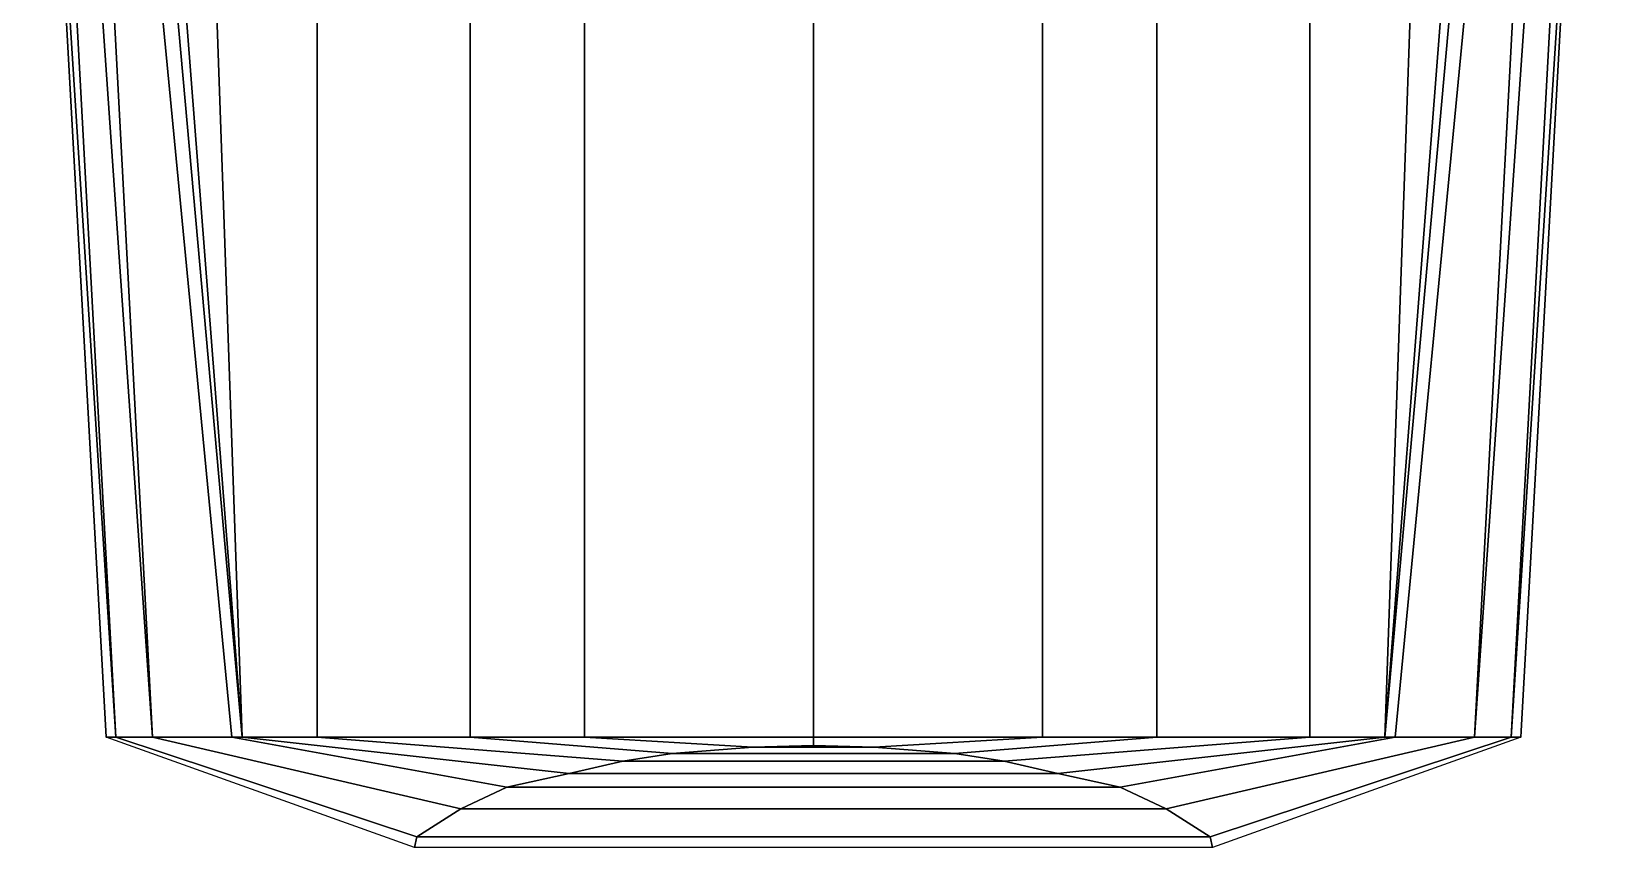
# Model space of a CAD drawing. Header units: millimetres. Extents: x -6 to 6, y -93 to 86.
# Drawn here: x -5.07 to 5.07, y -57.36 to -52.07 of the extents above; entities that cross this region are included whole.
import ezdxf

# ---------------------------------------------------------------- set-up
doc = ezdxf.new("R2010")
doc.units = ezdxf.units.MM

msp = doc.modelspace()

# ---------------------------------------------------------------- linework, layer by layer
for points in [[(-5.062, -48.087, 2.698), (-5.072, -48.087, 2.32), (-4.524, -56.645, 2.32), (-4.586, -56.645, 2.781)], [(-5.072, -48.087, 2.32), (-4.99, -48.087, 1.43), (-4.524, -56.645, 2.32)], [(5.062, -48.087, 2.698), (-5.062, -48.087, 2.698), (-4.586, -56.645, 2.781), (4.586, -56.645, 2.781)], [(-4.99, -48.087, 1.43), (-4.881, -48.087, 0.762), (-4.286, -56.645, 1.311), (-4.524, -56.645, 2.32)], [(-4.881, -48.087, 0.762), (-4.741, -48.087, 0.26), (-4.286, -56.645, 1.311)], [(-4.741, -48.087, 0.26), (-4.596, -48.087, -0.18), (-3.773, -56.645, -0.18), (-4.286, -56.645, 1.311)], [(-4.596, -48.087, -0.18), (-4.472, -48.087, -0.408), (-3.706, -56.645, -0.371), (-3.773, -56.645, -0.18)], [(-4.472, -48.087, -0.408), (-4.369, -48.087, -0.439), (-3.706, -56.645, -0.371)], [(-4.369, -48.087, -0.439), (-4.006, -48.087, -0.568), (-3.706, -56.645, -0.371)], [(-4.006, -48.087, -0.568), (-3.219, -48.087, -0.842), (-3.219, -56.645, -0.465), (-3.706, -56.645, -0.371)], [(-3.219, -48.087, -0.842), (-2.226, -48.087, -1.122), (-2.226, -56.645, -0.604), (-3.219, -56.645, -0.465)], [(-2.226, -48.087, -1.122), (-1.486, -48.087, -1.339), (-1.486, -56.645, -0.703), (-2.226, -56.645, -0.604)], [(0, -56.645, -0.817), (-1.486, -56.645, -0.703), (-1.486, -48.087, -1.339), (0, -48.087, -1.691)], [(0, -48.087, -1.691), (1.486, -48.087, -1.339), (1.486, -56.645, -0.703), (0, -56.645, -0.817)], [(2.226, -56.645, -0.604), (1.486, -56.645, -0.703), (1.486, -48.087, -1.339), (2.226, -48.087, -1.122)], [(3.219, -56.645, -0.465), (2.226, -56.645, -0.604), (2.226, -48.087, -1.122), (3.219, -48.087, -0.842)], [(3.706, -56.645, -0.371), (3.219, -56.645, -0.465), (3.219, -48.087, -0.842), (4.006, -48.087, -0.568)], [(3.773, -56.645, -0.18), (3.706, -56.645, -0.371), (4.472, -48.087, -0.408), (4.596, -48.087, -0.18)], [(3.706, -56.645, -0.371), (3.706, -56.645, -0.371), (4.369, -48.087, -0.439), (4.472, -48.087, -0.408)], [(3.706, -56.645, -0.371), (3.706, -56.645, -0.371), (4.006, -48.087, -0.568), (4.369, -48.087, -0.439)], [(4.286, -56.645, 1.311), (3.773, -56.645, -0.18), (4.596, -48.087, -0.18), (4.741, -48.087, 0.26)], [(4.524, -56.645, 2.32), (4.286, -56.645, 1.311), (4.881, -48.087, 0.762), (4.99, -48.087, 1.43)], [(4.286, -56.645, 1.311), (4.286, -56.645, 1.311), (4.741, -48.087, 0.26), (4.881, -48.087, 0.762)], [(4.586, -56.645, 2.781), (4.524, -56.645, 2.32), (5.072, -48.087, 2.32), (5.062, -48.087, 2.698)], [(4.524, -56.645, 2.32), (4.524, -56.645, 2.32), (4.99, -48.087, 1.43), (5.072, -48.087, 2.32)], [(-4.586, -56.645, 2.781), (-4.524, -56.645, 2.32), (-2.572, -57.29, 2.527), (-2.588, -57.361, 2.786)], [(-4.524, -56.645, 2.32), (-4.286, -56.645, 1.311), (-2.288, -57.11, 1.792), (-2.572, -57.29, 2.527)], [(-4.286, -56.645, 1.311), (-3.773, -56.645, -0.18), (-1.988, -56.97, 1.192), (-2.288, -57.11, 1.792)], [(-3.773, -56.645, -0.18), (-3.706, -56.645, -0.371), (-1.584, -56.88, 0.664), (-1.988, -56.97, 1.192)], [(-3.706, -56.645, -0.371), (-3.219, -56.645, -0.465), (-1.237, -56.8, 0.343), (-1.584, -56.88, 0.664)], [(-3.219, -56.645, -0.465), (-2.226, -56.645, -0.604), (-0.916, -56.75, 0.115), (-1.237, -56.8, 0.343)], [(-2.226, -56.645, -0.604), (-1.486, -56.645, -0.703), (-0.393, -56.71, -0.081), (-0.916, -56.75, 0.115)], [(0, -56.7, -0.102), (-0.393, -56.71, -0.081), (-1.486, -56.645, -0.703), (0, -56.645, -0.817)], [(-0.916, -56.75, 0.115), (-0.393, -56.71, -0.081), (0.393, -56.71, -0.081), (0.916, -56.75, 0.115)], [(-0.393, -56.71, -0.081), (0, -56.7, -0.102), (0, -56.7, -0.102), (0.393, -56.71, -0.081)], [(0, -56.645, -0.817), (1.486, -56.645, -0.703), (0.393, -56.71, -0.081), (0, -56.7, -0.102)], [(0.916, -56.75, 0.115), (0.393, -56.71, -0.081), (1.486, -56.645, -0.703), (2.226, -56.645, -0.604)], [(1.237, -56.8, 0.343), (0.916, -56.75, 0.115), (2.226, -56.645, -0.604), (3.219, -56.645, -0.465)], [(1.584, -56.88, 0.664), (1.237, -56.8, 0.343), (3.219, -56.645, -0.465), (3.706, -56.645, -0.371)], [(1.988, -56.97, 1.192), (1.584, -56.88, 0.664), (3.706, -56.645, -0.371), (3.773, -56.645, -0.18)], [(2.288, -57.11, 1.792), (1.988, -56.97, 1.192), (3.773, -56.645, -0.18), (4.286, -56.645, 1.311)], [(2.572, -57.29, 2.527), (2.288, -57.11, 1.792), (4.286, -56.645, 1.311), (4.524, -56.645, 2.32)], [(2.588, -57.361, 2.786), (2.572, -57.29, 2.527), (4.524, -56.645, 2.32), (4.586, -56.645, 2.781)], [(-1.584, -56.88, 0.664), (-1.237, -56.8, 0.343), (1.237, -56.8, 0.343), (1.584, -56.88, 0.664)], [(-1.237, -56.8, 0.343), (-0.916, -56.75, 0.115), (0.916, -56.75, 0.115), (1.237, -56.8, 0.343)], [(-1.988, -56.97, 1.192), (-1.584, -56.88, 0.664), (1.584, -56.88, 0.664), (1.988, -56.97, 1.192)], [(-2.288, -57.11, 1.792), (-1.988, -56.97, 1.192), (1.988, -56.97, 1.192), (2.288, -57.11, 1.792)], [(-2.572, -57.29, 2.527), (-2.288, -57.11, 1.792), (2.288, -57.11, 1.792), (2.572, -57.29, 2.527)], [(-2.588, -57.361, 2.786), (-2.572, -57.29, 2.527), (2.572, -57.29, 2.527), (2.588, -57.361, 2.786)]]:
    msp.add_3dface(points)

doc.saveas('drawing.dxf')
